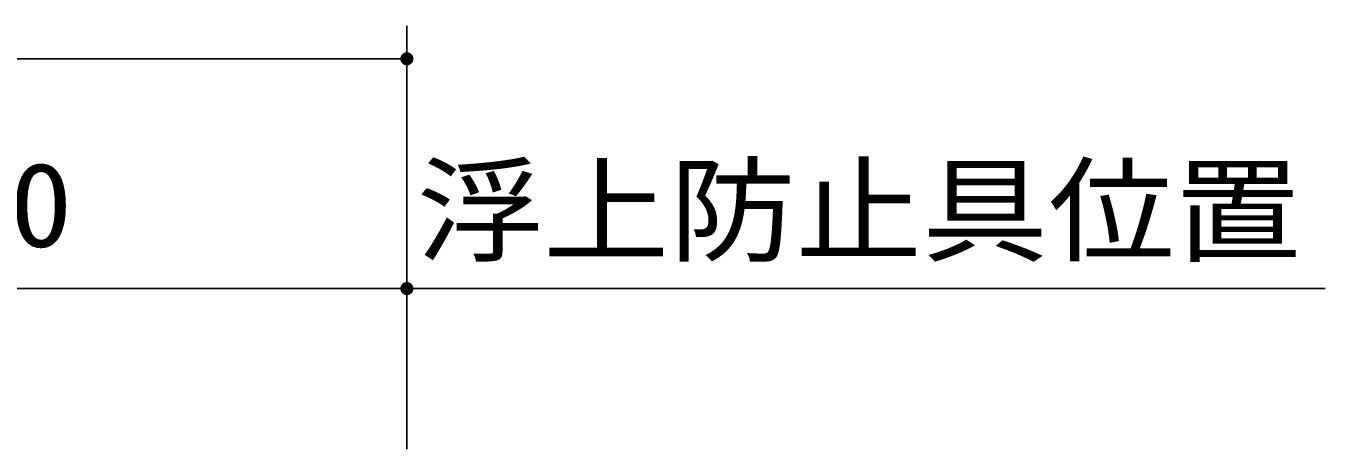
# Model space of a CAD drawing. Units: millimetres, scale not verified. Extents: x -14850 to 14850, y -10500 to 10500.
# Drawn here: x -6072 to -4093, y 1837 to 2481 of the extents above; entities that cross this region are included whole.
import ezdxf
from ezdxf.enums import TextEntityAlignment as Align

# ---------------------------------------------------------------- set-up
doc = ezdxf.new("R2010")
doc.units = ezdxf.units.MM
doc.header["$LTSCALE"] = 50
doc.layers.add('0-5_製作', color=5, linetype='Continuous', lineweight=25)
doc.styles.add('ＭＳ ゴシック', font='')
doc.styles.get('ＭＳ ゴシック').set_extended_font_data('MS Gothic')

msp = doc.modelspace()

# ---------------------------------------------------------------- linework, layer by layer
at = {"layer": '0-5_製作', "color": 2}
for p, q in [((-5491.73, 2481.36), (-5491.73, 1836.9)), ((-9901.73, 2431.36), (-5491.73, 2431.36)), ((-6891.73, 2081.36), (-5491.73, 2081.36)), ((-5491.73, 2081.36), (-4092.78, 2081.36))]:
    msp.add_line(p, q, dxfattribs=at)
at = {"layer": '0-5_製作'}
for points in [[(-5497.61, 2439.45), (-5501.73, 2431.36), (-5498.58, 2438.65)], [(-5497.61, 2439.45), (-5491.73, 2431.36), (-5501.73, 2431.36)], [(-5498.58, 2438.65), (-5501.73, 2431.36), (-5501.71, 2431.98)], [(-5498.58, 2438.65), (-5501.71, 2431.98), (-5499.44, 2437.73)], [(-5499.44, 2437.73), (-5501.71, 2431.98), (-5501.56, 2433.23)], [(-5499.44, 2437.73), (-5501.56, 2433.23), (-5500.18, 2436.71)], [(-5500.18, 2436.71), (-5501.56, 2433.23), (-5501.24, 2434.45)], [(-5500.18, 2436.71), (-5501.24, 2434.45), (-5500.78, 2435.61)], [(-5496.55, 2440.12), (-5491.73, 2431.36), (-5497.61, 2439.45)], [(-5495.41, 2440.65), (-5491.73, 2431.36), (-5496.55, 2440.12)], [(-5494.22, 2441.04), (-5491.73, 2431.36), (-5495.41, 2440.65)], [(-5492.99, 2441.28), (-5491.73, 2431.36), (-5494.22, 2441.04)], [(-5491.73, 2441.36), (-5491.73, 2431.36), (-5492.99, 2441.28)], [(-5491.11, 2441.34), (-5491.73, 2431.36), (-5491.73, 2441.36)], [(-5489.86, 2441.18), (-5491.73, 2431.36), (-5491.11, 2441.34)], [(-5488.64, 2440.87), (-5491.73, 2431.36), (-5489.86, 2441.18)], [(-5487.48, 2440.4), (-5491.73, 2431.36), (-5488.64, 2440.87)], [(-5487.48, 2440.4), (-5481.73, 2431.36), (-5491.73, 2431.36)], [(-5486.37, 2439.8), (-5481.73, 2431.36), (-5487.48, 2440.4)], [(-5485.36, 2439.06), (-5481.73, 2431.36), (-5486.37, 2439.8)], [(-5484.44, 2438.2), (-5481.73, 2431.36), (-5485.36, 2439.06)], [(-5483.64, 2437.23), (-5481.73, 2431.36), (-5484.44, 2438.2)], [(-5482.97, 2436.17), (-5481.73, 2431.36), (-5483.64, 2437.23)], [(-5482.44, 2435.04), (-5481.73, 2431.36), (-5482.97, 2436.17)], [(-5482.05, 2433.84), (-5481.73, 2431.36), (-5482.44, 2435.04)], [(-5491.73, 2431.36), (-5501.65, 2430.1), (-5501.73, 2431.36)], [(-5491.73, 2431.36), (-5501.42, 2428.87), (-5501.65, 2430.1)], [(-5491.73, 2431.36), (-5501.03, 2427.67), (-5501.42, 2428.87)], [(-5491.73, 2431.36), (-5500.5, 2426.54), (-5501.03, 2427.67)], [(-5491.73, 2431.36), (-5499.82, 2425.48), (-5500.5, 2426.54)], [(-5491.73, 2431.36), (-5499.02, 2424.51), (-5499.82, 2425.48)], [(-5491.73, 2431.36), (-5498.11, 2423.65), (-5499.02, 2424.51)], [(-5491.73, 2431.36), (-5497.09, 2422.91), (-5498.11, 2423.65)], [(-5491.73, 2431.36), (-5495.99, 2422.31), (-5497.09, 2422.91)], [(-5491.73, 2431.36), (-5494.82, 2421.85), (-5495.99, 2422.31)], [(-5491.73, 2421.36), (-5494.82, 2421.85), (-5491.73, 2431.36)], [(-5491.73, 2421.36), (-5493.61, 2421.53), (-5494.82, 2421.85)], [(-5491.73, 2421.36), (-5492.36, 2421.38), (-5493.61, 2421.53)], [(-5481.73, 2431.36), (-5491.73, 2421.36), (-5491.73, 2431.36)], [(-5481.73, 2431.36), (-5490.48, 2421.43), (-5491.73, 2421.36)], [(-5481.73, 2431.36), (-5489.25, 2421.67), (-5490.48, 2421.43)], [(-5481.73, 2431.36), (-5488.05, 2422.06), (-5489.25, 2421.67)], [(-5481.73, 2431.36), (-5486.92, 2422.59), (-5488.05, 2422.06)], [(-5481.73, 2431.36), (-5485.86, 2423.27), (-5486.92, 2422.59)], [(-5481.73, 2431.36), (-5484.89, 2424.07), (-5485.86, 2423.27)], [(-5481.75, 2430.73), (-5484.89, 2424.07), (-5481.73, 2431.36)], [(-5481.75, 2430.73), (-5484.03, 2424.98), (-5484.89, 2424.07)], [(-5481.91, 2429.48), (-5484.03, 2424.98), (-5481.75, 2430.73)], [(-5481.91, 2429.48), (-5483.29, 2426), (-5484.03, 2424.98)], [(-5482.22, 2428.27), (-5483.29, 2426), (-5481.91, 2429.48)], [(-5482.22, 2428.27), (-5482.68, 2427.1), (-5483.29, 2426)], [(-5481.81, 2432.61), (-5481.73, 2431.36), (-5482.05, 2433.84)], [(-5498.58, 2088.65), (-5501.73, 2081.36), (-5499.44, 2087.73)], [(-5498.58, 2088.65), (-5491.73, 2081.36), (-5501.73, 2081.36)], [(-5499.44, 2087.73), (-5501.73, 2081.36), (-5501.71, 2081.98)], [(-5491.73, 2081.36), (-5501.65, 2080.1), (-5501.73, 2081.36)], [(-5499.44, 2087.73), (-5501.71, 2081.98), (-5500.18, 2086.71)], [(-5500.18, 2086.71), (-5501.71, 2081.98), (-5501.56, 2083.23)], [(-5491.73, 2081.36), (-5501.42, 2078.87), (-5501.65, 2080.1)], [(-5500.18, 2086.71), (-5501.56, 2083.23), (-5500.78, 2085.61)], [(-5500.78, 2085.61), (-5501.56, 2083.23), (-5501.24, 2084.45)], [(-5491.73, 2081.36), (-5501.03, 2077.67), (-5501.42, 2078.87)], [(-5491.73, 2081.36), (-5500.5, 2076.54), (-5501.03, 2077.67)], [(-5491.73, 2081.36), (-5499.82, 2075.48), (-5500.5, 2076.54)], [(-5491.73, 2081.36), (-5499.02, 2074.51), (-5499.82, 2075.48)], [(-5491.73, 2081.36), (-5498.11, 2073.65), (-5499.02, 2074.51)], [(-5497.61, 2089.45), (-5491.73, 2081.36), (-5498.58, 2088.65)], [(-5491.73, 2081.36), (-5497.09, 2072.91), (-5498.11, 2073.65)], [(-5496.55, 2090.12), (-5491.73, 2081.36), (-5497.61, 2089.45)], [(-5491.73, 2081.36), (-5495.99, 2072.31), (-5497.09, 2072.91)], [(-5495.41, 2090.65), (-5491.73, 2081.36), (-5496.55, 2090.12)], [(-5491.73, 2081.36), (-5494.82, 2071.85), (-5495.99, 2072.31)], [(-5494.22, 2091.04), (-5491.73, 2081.36), (-5495.41, 2090.65)], [(-5491.73, 2071.36), (-5494.82, 2071.85), (-5491.73, 2081.36)], [(-5492.99, 2091.28), (-5491.73, 2081.36), (-5494.22, 2091.04)], [(-5491.73, 2091.36), (-5491.73, 2081.36), (-5492.99, 2091.28)], [(-5491.11, 2091.34), (-5491.73, 2081.36), (-5491.73, 2091.36)], [(-5489.86, 2091.18), (-5491.73, 2081.36), (-5491.11, 2091.34)], [(-5488.64, 2090.87), (-5491.73, 2081.36), (-5489.86, 2091.18)], [(-5487.48, 2090.4), (-5491.73, 2081.36), (-5488.64, 2090.87)], [(-5487.48, 2090.4), (-5481.73, 2081.36), (-5491.73, 2081.36)], [(-5481.73, 2081.36), (-5491.73, 2071.36), (-5491.73, 2081.36)], [(-5481.73, 2081.36), (-5490.48, 2071.43), (-5491.73, 2071.36)], [(-5481.73, 2081.36), (-5489.25, 2071.67), (-5490.48, 2071.43)], [(-5481.73, 2081.36), (-5488.05, 2072.06), (-5489.25, 2071.67)], [(-5481.73, 2081.36), (-5486.92, 2072.59), (-5488.05, 2072.06)], [(-5486.37, 2089.8), (-5481.73, 2081.36), (-5487.48, 2090.4)], [(-5481.73, 2081.36), (-5485.86, 2073.27), (-5486.92, 2072.59)], [(-5485.36, 2089.06), (-5481.73, 2081.36), (-5486.37, 2089.8)], [(-5481.73, 2081.36), (-5484.89, 2074.07), (-5485.86, 2073.27)], [(-5484.44, 2088.2), (-5481.73, 2081.36), (-5485.36, 2089.06)], [(-5481.73, 2081.36), (-5484.03, 2074.98), (-5484.89, 2074.07)], [(-5483.64, 2087.23), (-5481.73, 2081.36), (-5484.44, 2088.2)], [(-5481.75, 2080.73), (-5484.03, 2074.98), (-5481.73, 2081.36)], [(-5481.75, 2080.73), (-5483.29, 2076), (-5484.03, 2074.98)], [(-5482.97, 2086.17), (-5481.73, 2081.36), (-5483.64, 2087.23)], [(-5481.91, 2079.48), (-5483.29, 2076), (-5481.75, 2080.73)], [(-5481.91, 2079.48), (-5482.68, 2077.1), (-5483.29, 2076)], [(-5482.44, 2085.04), (-5481.73, 2081.36), (-5482.97, 2086.17)], [(-5482.22, 2078.27), (-5482.68, 2077.1), (-5481.91, 2079.48)], [(-5482.05, 2083.84), (-5481.73, 2081.36), (-5482.44, 2085.04)], [(-5481.81, 2082.61), (-5481.73, 2081.36), (-5482.05, 2083.84)], [(-5491.73, 2071.36), (-5493.61, 2071.53), (-5494.82, 2071.85)], [(-5491.73, 2071.36), (-5492.36, 2071.38), (-5493.61, 2071.53)]]:
    msp.add_solid(points, dxfattribs=at)

# ---------------------------------------------------------------- texts
at = {"layer": '0-5_製作', "color": 4, "style": 'ＭＳ ゴシック', "width": 1.1}
for s, height, p in [('浮上防止具位置', 128.3, (-5476.94, 2097.57)), ('1400', 128.4, (-6385.48, 2106.36))]:
    msp.add_text(s, height=height, dxfattribs=at).set_placement(p, align=Align.BOTTOM_LEFT)

doc.saveas('drawing.dxf')
